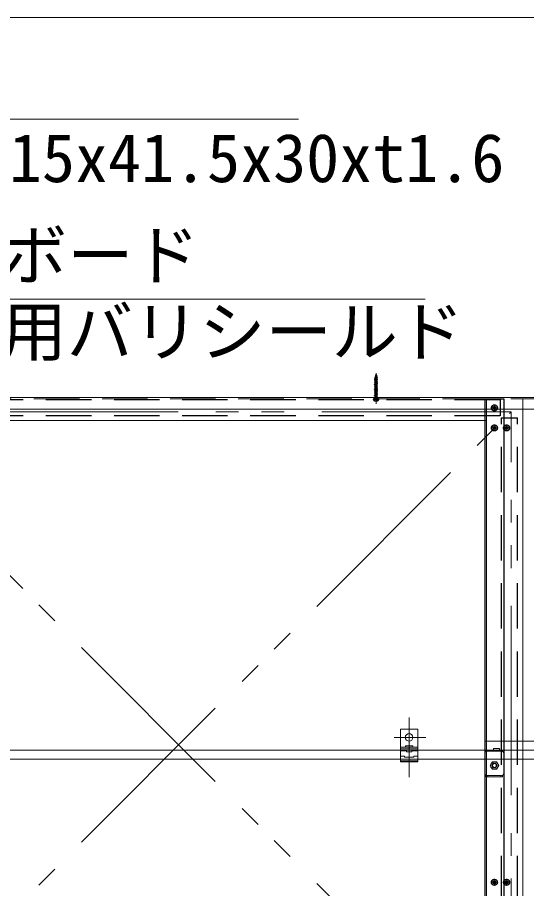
# Model space of a CAD drawing. Units: millimetres on the paper, with parts at other scales. Extents: x -195 to 195, y -135 to 132.
# Drawn here: x 33.25 to 46.7, y 7.91 to 30.91 of the extents above; entities that cross this region are included whole.
import ezdxf
from ezdxf.enums import TextEntityAlignment as Align

# ---------------------------------------------------------------- set-up
doc = ezdxf.new("R2010")
doc.units = ezdxf.units.MM
for name, pattern in [('CHAIN1', [8, 5, -1, 1, -1]), ('DASHED1', [1.8, 1.2, -0.6]), ('DOUBLE_CHAIN1', [8.8, 5, -1, 0.6, -0.6, 0.6, -1])]:
    doc.linetypes.add(name, pattern=pattern)
for name, color, linetype, lineweight in [('8-0_中心線', 4, 'CHAIN1', 9), ('8-1_吊り材', 7, 'Continuous', 18), ('8-2_野縁受け', 3, 'DASHED1', 18), ('8-3_野縁', 2, 'Continuous', 25), ('8-6_文字', 7, 'Continuous', 18), ('8-9_躯体他', 4, 'Continuous', 9), ('8-A_クリップ', 7, 'Continuous', 18), ('8-B_補強金具・金具・その他', 3, 'DASHED1', 18), ('8-C_ビス・アンカーボルト・強調図形', 2, 'DASHED1', 25), ('8-D_パネル', 4, 'DOUBLE_CHAIN1', 9), ('F-3_野縁', 3, 'Continuous', 18)]:
    doc.layers.add(name, color=color, linetype=linetype, lineweight=lineweight)
doc.styles.add('ＭＳ ゴシック', font='')
doc.styles.get('ＭＳ ゴシック').set_extended_font_data('MS Gothic')

msp = doc.modelspace()

# ---------------------------------------------------------------- linework, layer by layer
at = {"layer": '8-0_中心線'}
for p, q in [((42.722, 20.705), (42.722, 21.518)), ((43.597, 10.847), (43.597, 12.422)), ((43.197, 11.9), (44.035, 11.9))]:
    msp.add_line(p, q, dxfattribs=at)
at = {"layer": '8-1_吊り材'}
for p, q in [((43.827, 11.25), (43.827, 12.12)), ((43.827, 11.6), (43.367, 11.6)), ((43.367, 11.56), (43.827, 11.56)), ((43.367, 11.543), (43.527, 11.543)), ((43.527, 11.514), (43.667, 11.514)), ((43.667, 11.56), (43.667, 11.514)), ((43.667, 11.543), (43.827, 11.543)), ((43.367, 11.407), (43.477, 11.407)), ((43.367, 11.279), (43.827, 11.279)), ((43.477, 11.378), (43.477, 11.407)), ((43.477, 11.378), (43.717, 11.378)), ((43.717, 11.407), (43.717, 11.378)), ((43.717, 11.407), (43.827, 11.407)), ((43.367, 11.25), (43.827, 11.25))]:
    msp.add_line(p, q, dxfattribs=at)
at = {"layer": '8-1_吊り材', "linetype": 'DASHED1'}
for p, q in [((43.827, 11.64), (43.367, 11.64)), ((43.497, 11.68), (43.497, 11.64))]:
    msp.add_line(p, q, dxfattribs=at)
at = {"layer": '8-1_吊り材'}
for points in [[(43.367, 11.25), (43.367, 12.12), (43.827, 12.12)], [(43.667, 11.56), (43.527, 11.56), (43.527, 11.514)]]:
    msp.add_lwpolyline(points, dxfattribs=at)
at = {"layer": '8-1_吊り材', "linetype": 'DASHED1'}
msp.add_lwpolyline([(43.497, 11.68), (43.697, 11.68), (43.697, 11.64)], dxfattribs=at)
at = {"layer": '8-1_吊り材'}
msp.add_circle((43.597, 11.9), 0.1, dxfattribs=at)
at = {"layer": '8-2_野縁受け', "linetype": 'Continuous'}
for p, q in [((45.599, 11.8), (47.599, 11.8)), ((45.599, 11.8), (45.599, 11.56)), ((17.882, 11.56), (118.68, 11.56))]:
    msp.add_line(p, q, dxfattribs=at)
msp.add_lwpolyline([(17.882, 11.56), (17.882, 11.32), (118.68, 11.32)], dxfattribs=at)
at = {"layer": '8-3_野縁', "linetype": 'DASHED1'}
for p, q in [((45.999, 20.811), (18.002, 20.811)), ((45.999, 20.811), (45.999, 20.391)), ((45.999, 20.391), (18.002, 20.391)), ((46.039, 20.339), (46.459, 20.339)), ((46.039, -104.029), (46.039, 20.339)), ((46.459, -104.029), (46.459, 20.339))]:
    msp.add_line(p, q, dxfattribs=at)
at = {"layer": '8-3_野縁'}
for p, q in [((45.599, 20.839), (46.099, 20.839)), ((45.599, 20.839), (45.599, -104.029)), ((46.099, 20.839), (46.099, -104.029))]:
    msp.add_line(p, q, dxfattribs=at)
at = {"layer": '8-6_文字'}
for p, q in [((22.488, 28.221), (40.677, 28.221)), ((25.782, 23.474), (44.024, 23.474))]:
    msp.add_line(p, q, dxfattribs=at)
at = {"layer": '8-9_躯体他'}
msp.add_line((117.663, 20.871), (17.482, 20.871), dxfattribs=at)
at = {"layer": '8-A_クリップ'}
for p, q in [((45.634, 11.55), (45.989, 11.55)), ((45.634, 11.55), (45.634, 11.531)), ((45.659, 11.536), (46.039, 11.536)), ((45.68, 11.536), (45.68, 11.55)), ((45.829, 11.606), (45.829, 11.55)), ((45.829, 11.606), (45.989, 11.606)), ((45.829, 11.56), (45.989, 11.56)), ((45.989, 11.536), (45.989, 11.606)), ((45.599, 11.476), (45.599, 10.956)), ((46.099, 10.956), (46.099, 11.476)), ((45.791, 11.256), (45.89, 11.256)), ((45.791, 11.056), (45.89, 11.056)), ((45.808, 11.256), (45.907, 11.256)), ((45.659, 10.896), (46.039, 10.896)), ((45.68, 10.856), (45.68, 10.896)), ((45.68, 10.856), (46.018, 10.856)), ((46.018, 10.896), (46.018, 10.856))]:
    msp.add_line(p, q, dxfattribs=at)
at = {"layer": '8-A_クリップ', "linetype": 'DASHED1'}
for p in [(46.018, 10.856), (46.064, 10.902)]:
    msp.add_line(p, (46.064, 10.856), dxfattribs=at)
at = {"layer": '8-A_クリップ'}
for points in [[(45.791, 11.256), (45.734, 11.156), (45.791, 11.056)], [(45.808, 11.056), (45.907, 11.056), (45.907, 11.056)], [(45.907, 11.056), (45.964, 11.156), (45.907, 11.256)]]:
    msp.add_lwpolyline(points, dxfattribs=at)
at = {"layer": '8-A_クリップ', "linetype": 'DASHED1'}
msp.add_lwpolyline([(45.634, 10.902), (45.634, 10.856), (45.68, 10.856)], dxfattribs=at)
at = {"layer": '8-A_クリップ'}
for radius in [0.1, 0.065, 0.06, 0.05]:
    msp.add_circle((45.849, 11.156), radius, dxfattribs=at)
for centre, start, end in [((45.659, 11.476), 90, 180), ((46.039, 11.476), 0, 90), ((45.659, 10.956), 180, 270), ((46.039, 10.956), 270, 0)]:
    msp.add_arc(centre, 0.06, start, end, dxfattribs=at)
at = {"layer": '8-B_補強金具・金具・その他', "linetype": 'Continuous'}
for p, q in [((17.482, 20.871), (117.663, 20.871)), ((17.482, 20.871), (117.663, 20.871)), ((45.639, 20.839), (45.639, -104.029)), ((46.599, 20.839), (46.599, -104.029)), ((17.482, 20.571), (117.663, 20.571)), ((45.639, 20.271), (17.482, 20.271))]:
    msp.add_line(p, q, dxfattribs=at)
at = {"layer": '8-B_補強金具・金具・その他'}
msp.add_line((17.482, 20.839), (117.667, 20.839), dxfattribs=at)
at = {"layer": '8-B_補強金具・金具・その他', "linetype": 'Continuous'}
for centre in [(45.849, 20.601), (45.849, 20.072), (46.173, 20.072), (45.849, 8.072), (46.173, 8.072)]:
    msp.add_circle(centre, 0.045, dxfattribs=at)
at = {"layer": '8-C_ビス・アンカーボルト・強調図形'}
for p, q in [((42.695, 21.39), (42.695, 21.396)), ((42.695, 21.396), (42.697, 21.391)), ((42.722, 21.479), (42.749, 21.396)), ((42.749, 21.387), (42.749, 21.396)), ((42.679, 21.328), (42.702, 21.335)), ((42.679, 21.325), (42.702, 21.332)), ((42.679, 21.325), (42.679, 21.328)), ((42.679, 21.325), (42.695, 21.321)), ((42.679, 21.272), (42.705, 21.28)), ((42.679, 21.269), (42.706, 21.277)), ((42.679, 21.269), (42.679, 21.272)), ((42.679, 21.269), (42.695, 21.264)), ((42.679, 21.215), (42.709, 21.225)), ((42.679, 21.212), (42.709, 21.222)), ((42.679, 21.212), (42.679, 21.215)), ((42.679, 21.212), (42.695, 21.208)), ((42.679, 21.159), (42.712, 21.17)), ((42.679, 21.156), (42.712, 21.167)), ((42.686, 21.38), (42.69, 21.387)), ((42.686, 21.38), (42.7, 21.385)), ((42.686, 21.38), (42.695, 21.377)), ((42.704, 21.362), (42.689, 21.356)), ((42.689, 21.354), (42.705, 21.36)), ((42.689, 21.354), (42.695, 21.35)), ((42.689, 21.299), (42.708, 21.307)), ((42.689, 21.297), (42.708, 21.305)), ((42.689, 21.297), (42.695, 21.294)), ((42.689, 21.243), (42.711, 21.252)), ((42.689, 21.241), (42.711, 21.25)), ((42.689, 21.241), (42.695, 21.237)), ((42.689, 21.187), (42.714, 21.197)), ((42.689, 21.185), (42.714, 21.195)), ((42.689, 21.185), (42.695, 21.181)), ((42.69, 21.387), (42.699, 21.391)), ((42.695, 21.377), (42.699, 21.379)), ((42.695, 21.359), (42.695, 21.377)), ((42.695, 21.359), (42.726, 21.375)), ((42.695, 21.35), (42.733, 21.37)), ((42.695, 21.333), (42.695, 21.35)), ((42.695, 21.321), (42.744, 21.346)), ((42.695, 21.303), (42.749, 21.331)), ((42.695, 21.294), (42.749, 21.322)), ((42.695, 21.303), (42.695, 21.321)), ((42.695, 21.277), (42.695, 21.294)), ((42.695, 21.264), (42.744, 21.29)), ((42.695, 21.246), (42.749, 21.275)), ((42.695, 21.237), (42.749, 21.266)), ((42.695, 21.246), (42.695, 21.264)), ((42.695, 21.22), (42.695, 21.237)), ((42.695, 21.208), (42.744, 21.234)), ((42.695, 21.19), (42.749, 21.218)), ((42.695, 21.181), (42.749, 21.209)), ((42.695, 21.19), (42.695, 21.208)), ((42.695, 21.164), (42.695, 21.181)), ((42.695, 21.152), (42.744, 21.177)), ((42.7, 21.335), (42.749, 21.36)), ((42.7, 21.278), (42.749, 21.304)), ((42.7, 21.222), (42.749, 21.248)), ((42.7, 21.166), (42.749, 21.191)), ((42.702, 21.335), (42.702, 21.332)), ((42.704, 21.362), (42.705, 21.36)), ((42.705, 21.28), (42.706, 21.277)), ((42.708, 21.366), (42.709, 21.357)), ((42.708, 21.307), (42.708, 21.305)), ((42.709, 21.225), (42.709, 21.222)), ((42.71, 21.34), (42.71, 21.329)), ((42.711, 21.311), (42.712, 21.303)), ((42.711, 21.252), (42.711, 21.25)), ((42.723, 21.37), (42.712, 21.365)), ((42.712, 21.365), (42.712, 21.364)), ((42.712, 21.17), (42.712, 21.167)), ((42.713, 21.285), (42.714, 21.274)), ((42.714, 21.197), (42.714, 21.195)), ((42.715, 21.257), (42.715, 21.248)), ((42.716, 21.31), (42.755, 21.328)), ((42.716, 21.309), (42.755, 21.326)), ((42.716, 21.31), (42.716, 21.309)), ((42.716, 21.23), (42.717, 21.219)), ((42.718, 21.341), (42.765, 21.356)), ((42.718, 21.338), (42.765, 21.353)), ((42.718, 21.341), (42.718, 21.338)), ((42.718, 21.202), (42.719, 21.193)), ((42.719, 21.391), (42.725, 21.394)), ((42.719, 21.256), (42.755, 21.271)), ((42.719, 21.254), (42.755, 21.269)), ((42.719, 21.256), (42.719, 21.254)), ((42.72, 21.39), (42.724, 21.392)), ((42.72, 21.176), (42.72, 21.165)), ((42.721, 21.285), (42.765, 21.3)), ((42.721, 21.282), (42.765, 21.297)), ((42.721, 21.285), (42.721, 21.282)), ((42.722, 21.201), (42.755, 21.215)), ((42.722, 21.199), (42.755, 21.213)), ((42.722, 21.201), (42.722, 21.199)), ((42.723, 21.37), (42.729, 21.373)), ((42.724, 21.23), (42.765, 21.243)), ((42.724, 21.23), (42.725, 21.227)), ((42.725, 21.227), (42.765, 21.24)), ((42.728, 21.175), (42.765, 21.187)), ((42.728, 21.172), (42.765, 21.184)), ((42.728, 21.175), (42.728, 21.172)), ((42.744, 21.382), (42.752, 21.386)), ((42.744, 21.377), (42.753, 21.38)), ((42.746, 21.377), (42.749, 21.378)), ((42.747, 21.386), (42.749, 21.387)), ((42.752, 21.386), (42.749, 21.387)), ((42.753, 21.38), (42.749, 21.378)), ((42.749, 21.36), (42.749, 21.378)), ((42.765, 21.356), (42.749, 21.36)), ((42.749, 21.331), (42.749, 21.348)), ((42.755, 21.328), (42.749, 21.331)), ((42.755, 21.326), (42.749, 21.322)), ((42.749, 21.304), (42.749, 21.322)), ((42.765, 21.3), (42.749, 21.304)), ((42.749, 21.275), (42.749, 21.292)), ((42.755, 21.271), (42.749, 21.275)), ((42.755, 21.269), (42.749, 21.266)), ((42.749, 21.248), (42.749, 21.266)), ((42.765, 21.243), (42.749, 21.248)), ((42.749, 21.218), (42.749, 21.235)), ((42.755, 21.215), (42.749, 21.218)), ((42.755, 21.213), (42.749, 21.209)), ((42.749, 21.191), (42.749, 21.209)), ((42.765, 21.187), (42.749, 21.191)), ((42.749, 21.162), (42.749, 21.179)), ((42.753, 21.38), (42.752, 21.386)), ((42.755, 21.326), (42.755, 21.328)), ((42.755, 21.269), (42.755, 21.271)), ((42.755, 21.213), (42.755, 21.215)), ((42.765, 21.353), (42.765, 21.356)), ((42.765, 21.297), (42.765, 21.3)), ((42.765, 21.24), (42.765, 21.243)), ((42.765, 21.184), (42.765, 21.187)), ((42.679, 21.156), (42.679, 21.159)), ((42.679, 21.156), (42.695, 21.152)), ((42.679, 21.102), (42.715, 21.114)), ((42.679, 21.099), (42.716, 21.111)), ((42.679, 21.099), (42.679, 21.102)), ((42.679, 21.099), (42.695, 21.095)), ((42.679, 21.046), (42.719, 21.059)), ((42.679, 21.043), (42.719, 21.056)), ((42.679, 21.043), (42.679, 21.046)), ((42.679, 21.043), (42.695, 21.039)), ((42.679, 20.99), (42.722, 21.004)), ((42.679, 20.987), (42.722, 21.001)), ((42.679, 20.987), (42.679, 20.99)), ((42.679, 20.987), (42.695, 20.982)), ((42.679, 20.933), (42.725, 20.948)), ((42.679, 20.93), (42.726, 20.945)), ((42.689, 21.13), (42.718, 21.142)), ((42.689, 21.128), (42.718, 21.14)), ((42.689, 21.128), (42.695, 21.125)), ((42.689, 21.074), (42.721, 21.087)), ((42.689, 21.072), (42.721, 21.085)), ((42.689, 21.072), (42.695, 21.068)), ((42.689, 21.017), (42.724, 21.032)), ((42.689, 21.015), (42.724, 21.03)), ((42.689, 21.015), (42.695, 21.012)), ((42.689, 20.961), (42.728, 20.977)), ((42.689, 20.959), (42.728, 20.975)), ((42.689, 20.959), (42.695, 20.955)), ((42.695, 21.134), (42.749, 21.162)), ((42.695, 21.125), (42.749, 21.153)), ((42.695, 21.134), (42.695, 21.152)), ((42.695, 21.108), (42.695, 21.125)), ((42.695, 21.095), (42.744, 21.121)), ((42.695, 21.077), (42.749, 21.105)), ((42.695, 21.068), (42.749, 21.096)), ((42.695, 21.077), (42.695, 21.095)), ((42.695, 21.051), (42.695, 21.068)), ((42.695, 21.039), (42.744, 21.064)), ((42.695, 21.021), (42.749, 21.049)), ((42.695, 21.012), (42.749, 21.04)), ((42.695, 21.021), (42.695, 21.039)), ((42.695, 20.995), (42.695, 21.012)), ((42.695, 20.982), (42.744, 21.008)), ((42.695, 20.964), (42.749, 20.993)), ((42.695, 20.955), (42.749, 20.984)), ((42.695, 20.964), (42.695, 20.982)), ((42.695, 20.938), (42.695, 20.955)), ((42.695, 20.926), (42.744, 20.952)), ((42.695, 20.908), (42.749, 20.936)), ((42.7, 21.109), (42.749, 21.135)), ((42.7, 21.053), (42.749, 21.078)), ((42.7, 20.996), (42.749, 21.022)), ((42.7, 20.94), (42.749, 20.966)), ((42.715, 21.114), (42.716, 21.111)), ((42.718, 21.142), (42.718, 21.14)), ((42.719, 21.059), (42.719, 21.056)), ((42.721, 21.147), (42.722, 21.139)), ((42.721, 21.087), (42.721, 21.085)), ((42.722, 21.004), (42.722, 21.001)), ((42.723, 21.121), (42.724, 21.11)), ((42.724, 21.032), (42.724, 21.03)), ((42.725, 21.092), (42.725, 21.084)), ((42.725, 20.948), (42.726, 20.945)), ((42.726, 21.146), (42.755, 21.158)), ((42.726, 21.144), (42.755, 21.156)), ((42.726, 21.146), (42.726, 21.144)), ((42.726, 21.066), (42.727, 21.055)), ((42.728, 21.038), (42.729, 21.029)), ((42.728, 20.977), (42.728, 20.975)), ((42.729, 21.091), (42.755, 21.102)), ((42.729, 21.089), (42.755, 21.1)), ((42.729, 21.091), (42.729, 21.089)), ((42.73, 21.012), (42.73, 21.001)), ((42.731, 21.119), (42.765, 21.131)), ((42.731, 21.116), (42.765, 21.128)), ((42.731, 21.119), (42.731, 21.116)), ((42.731, 20.983), (42.732, 20.974)), ((42.732, 21.036), (42.755, 21.046)), ((42.732, 21.034), (42.755, 21.044)), ((42.732, 21.036), (42.732, 21.034)), ((42.733, 20.957), (42.734, 20.946)), ((42.734, 21.064), (42.765, 21.074)), ((42.734, 21.064), (42.735, 21.061)), ((42.735, 21.061), (42.765, 21.071)), ((42.735, 20.981), (42.755, 20.989)), ((42.735, 20.981), (42.736, 20.979)), ((42.736, 20.979), (42.755, 20.987)), ((42.738, 21.009), (42.765, 21.018)), ((42.738, 21.006), (42.765, 21.015)), ((42.738, 21.009), (42.738, 21.006)), ((42.741, 20.953), (42.765, 20.961)), ((42.741, 20.951), (42.765, 20.958)), ((42.741, 20.953), (42.741, 20.951)), ((42.755, 21.158), (42.749, 21.162)), ((42.755, 21.156), (42.749, 21.153)), ((42.749, 21.135), (42.749, 21.153)), ((42.765, 21.131), (42.749, 21.135)), ((42.749, 21.105), (42.749, 21.122)), ((42.755, 21.102), (42.749, 21.105)), ((42.755, 21.1), (42.749, 21.096)), ((42.749, 21.078), (42.749, 21.096)), ((42.765, 21.074), (42.749, 21.078)), ((42.749, 21.049), (42.749, 21.066)), ((42.755, 21.046), (42.749, 21.049)), ((42.755, 21.044), (42.749, 21.04)), ((42.749, 21.022), (42.749, 21.04)), ((42.765, 21.018), (42.749, 21.022)), ((42.749, 20.993), (42.749, 21.01)), ((42.755, 20.989), (42.749, 20.993)), ((42.755, 20.987), (42.749, 20.984)), ((42.749, 20.966), (42.749, 20.984)), ((42.765, 20.961), (42.749, 20.966)), ((42.749, 20.936), (42.749, 20.953)), ((42.755, 20.933), (42.749, 20.936)), ((42.755, 21.156), (42.755, 21.158)), ((42.755, 21.1), (42.755, 21.102)), ((42.755, 21.044), (42.755, 21.046)), ((42.755, 20.987), (42.755, 20.989)), ((42.765, 21.128), (42.765, 21.131)), ((42.765, 21.071), (42.765, 21.074)), ((42.765, 21.015), (42.765, 21.018)), ((42.765, 20.958), (42.765, 20.961)), ((42.652, 20.819), (42.652, 20.829)), ((42.782, 20.839), (42.662, 20.839)), ((42.782, 20.839), (42.662, 20.839)), ((42.679, 20.93), (42.679, 20.933)), ((42.679, 20.93), (42.695, 20.926)), ((42.681, 20.791), (42.704, 20.837)), ((42.692, 20.849), (42.682, 20.839)), ((42.69, 20.905), (42.731, 20.922)), ((42.69, 20.902), (42.731, 20.92)), ((42.69, 20.902), (42.695, 20.899)), ((42.691, 20.881), (42.729, 20.893)), ((42.692, 20.879), (42.691, 20.881)), ((42.753, 20.879), (42.692, 20.879)), ((42.692, 20.849), (42.692, 20.879)), ((42.692, 20.849), (42.753, 20.849)), ((42.694, 20.882), (42.695, 20.899)), ((42.695, 20.899), (42.749, 20.927)), ((42.695, 20.908), (42.695, 20.926)), ((42.699, 20.883), (42.749, 20.909)), ((42.704, 20.837), (42.722, 20.846)), ((42.715, 20.879), (42.763, 20.901)), ((42.741, 20.837), (42.722, 20.846)), ((42.731, 20.922), (42.731, 20.92)), ((42.735, 20.928), (42.735, 20.92)), ((42.736, 20.903), (42.737, 20.889)), ((42.739, 20.926), (42.755, 20.933)), ((42.739, 20.924), (42.755, 20.931)), ((42.739, 20.926), (42.739, 20.924)), ((42.763, 20.791), (42.741, 20.837)), ((42.744, 20.898), (42.765, 20.905)), ((42.755, 20.931), (42.749, 20.927)), ((42.749, 20.909), (42.749, 20.927)), ((42.765, 20.905), (42.749, 20.909)), ((42.751, 20.879), (42.75, 20.895)), ((42.753, 20.849), (42.753, 20.879)), ((42.753, 20.849), (42.763, 20.839)), ((42.755, 20.931), (42.755, 20.933)), ((42.763, 20.901), (42.765, 20.905))]:
    msp.add_line(p, q, dxfattribs=at)
for points in [[(42.695, 21.396), (42.722, 21.479), (42.722, 21.396)], [(42.722, 21.396), (42.719, 21.391), (42.72, 21.39), (42.719, 21.375)], [(42.722, 21.396), (42.725, 21.394), (42.724, 21.392), (42.726, 21.375), (42.729, 21.373), (42.729, 21.372)], [(42.749, 21.396), (42.747, 21.386), (42.744, 21.382), (42.744, 21.377), (42.746, 21.377), (42.745, 21.371)], [(42.689, 21.354), (42.689, 21.356), (42.695, 21.359)], [(42.689, 21.297), (42.689, 21.299), (42.695, 21.303)], [(42.689, 21.241), (42.689, 21.243), (42.695, 21.246)], [(42.689, 21.185), (42.689, 21.187), (42.695, 21.19)], [(42.699, 21.391), (42.7, 21.385), (42.699, 21.379), (42.699, 21.371)], [(42.718, 21.341), (42.71, 21.34), (42.702, 21.335)], [(42.702, 21.332), (42.71, 21.329), (42.718, 21.338)], [(42.712, 21.365), (42.708, 21.366), (42.704, 21.362)], [(42.705, 21.36), (42.709, 21.357), (42.712, 21.364)], [(42.721, 21.285), (42.713, 21.285), (42.705, 21.28)], [(42.706, 21.277), (42.714, 21.274), (42.721, 21.282)], [(42.716, 21.31), (42.711, 21.311), (42.708, 21.307)], [(42.708, 21.305), (42.712, 21.303), (42.716, 21.309)], [(42.724, 21.23), (42.716, 21.23), (42.709, 21.225)], [(42.709, 21.222), (42.717, 21.219), (42.725, 21.227)], [(42.719, 21.256), (42.715, 21.257), (42.711, 21.252)], [(42.711, 21.25), (42.715, 21.248), (42.719, 21.254)], [(42.712, 21.364), (42.724, 21.368), (42.73, 21.371)], [(42.728, 21.175), (42.72, 21.176), (42.712, 21.17)], [(42.712, 21.167), (42.72, 21.165), (42.728, 21.172)], [(42.722, 21.201), (42.718, 21.202), (42.714, 21.197)], [(42.714, 21.195), (42.719, 21.193), (42.722, 21.199)], [(42.689, 21.128), (42.689, 21.13), (42.695, 21.134)], [(42.689, 21.072), (42.689, 21.074), (42.695, 21.077)], [(42.689, 21.015), (42.689, 21.017), (42.695, 21.021)], [(42.689, 20.959), (42.689, 20.961), (42.695, 20.964)], [(42.731, 21.119), (42.723, 21.121), (42.715, 21.114)], [(42.716, 21.111), (42.724, 21.11), (42.731, 21.116)], [(42.726, 21.146), (42.721, 21.147), (42.718, 21.142)], [(42.718, 21.14), (42.722, 21.139), (42.726, 21.144)], [(42.734, 21.064), (42.726, 21.066), (42.719, 21.059)], [(42.719, 21.056), (42.727, 21.055), (42.735, 21.061)], [(42.729, 21.091), (42.725, 21.092), (42.721, 21.087)], [(42.721, 21.085), (42.725, 21.084), (42.729, 21.089)], [(42.738, 21.009), (42.73, 21.012), (42.722, 21.004)], [(42.722, 21.001), (42.73, 21.001), (42.738, 21.006)], [(42.732, 21.036), (42.728, 21.038), (42.724, 21.032)], [(42.724, 21.03), (42.729, 21.029), (42.732, 21.034)], [(42.741, 20.953), (42.733, 20.957), (42.725, 20.948)], [(42.726, 20.945), (42.734, 20.946), (42.741, 20.951)], [(42.735, 20.981), (42.731, 20.983), (42.728, 20.977)], [(42.728, 20.975), (42.732, 20.974), (42.736, 20.979)], [(42.792, 20.819), (42.792, 20.829), (42.652, 20.829)], [(42.69, 20.902), (42.69, 20.905), (42.695, 20.908)], [(42.739, 20.926), (42.735, 20.928), (42.731, 20.922)], [(42.731, 20.92), (42.735, 20.92), (42.739, 20.924)]]:
    msp.add_lwpolyline(points, dxfattribs=at)
msp.add_lwpolyline([(42.729, 20.893), (42.737, 20.889), (42.744, 20.898), (42.736, 20.903)], close=True, dxfattribs=at)
for centre in [(45.849, 20.601), (45.849, 20.072), (46.173, 20.072), (45.849, 8.072), (46.173, 8.072)]:
    msp.add_circle(centre, 0.08, dxfattribs=at)
at = {"layer": '8-C_ビス・アンカーボルト・強調図形', "linetype": 'Continuous'}
for centre, radius in [((45.849, 20.601), 0.041), ((45.849, 20.601), 0.034), ((45.849, 20.072), 0.041), ((45.849, 20.072), 0.034), ((46.173, 20.072), 0.041), ((46.173, 20.072), 0.034), ((45.849, 8.072), 0.041), ((45.849, 8.072), 0.034), ((46.173, 8.072), 0.041), ((46.173, 8.072), 0.034)]:
    msp.add_circle(centre, radius, dxfattribs=at)
at = {"layer": '8-C_ビス・アンカーボルト・強調図形'}
for centre, radius, start, end in [((42.707, 21.385), 0.0153, 239.3604, 319.861), ((42.738, 21.385), 0.0153, 234.7369, 300.6396), ((42.662, 20.829), 0.01, 90, 180), ((42.672, 20.819), 0.02, 180, 233.4704), ((42.722, 20.887), 0.104, 233.4704, 306.5296), ((42.782, 20.829), 0.01, 0, 90), ((42.772, 20.819), 0.02, 306.5296, 360)]:
    msp.add_arc(centre, radius, start, end, dxfattribs=at)
at = {"layer": '8-C_ビス・アンカーボルト・強調図形', "linetype": 'Continuous'}
for centre, radius, start, end in [((45.811, 20.546), 0.067, 56.3785, 85.7533), ((45.807, 20.637), 0.0547, 283.8714, 320.0602), ((45.891, 20.566), 0.0547, 103.8713, 140.0601), ((45.886, 20.657), 0.067, 236.3785, 265.7532), ((45.812, 20.128), 0.067, 274.2468, 303.6215), ((45.807, 20.037), 0.0547, 39.9399, 76.1287), ((45.886, 20.016), 0.067, 94.2467, 123.6215), ((45.891, 20.107), 0.0547, 219.9398, 256.1286), ((46.136, 20.016), 0.067, 56.3785, 85.7533), ((46.131, 20.107), 0.0547, 283.8714, 320.0602), ((46.215, 20.037), 0.0547, 103.8713, 140.0601), ((46.21, 20.128), 0.067, 236.3785, 265.7532), ((45.812, 8.128), 0.067, 274.2468, 303.6215), ((45.807, 8.037), 0.0547, 39.9399, 76.1287), ((45.886, 8.016), 0.067, 94.2467, 123.6215), ((45.891, 8.107), 0.0547, 219.9398, 256.1286), ((46.136, 8.016), 0.067, 56.3785, 85.7533), ((46.131, 8.107), 0.0547, 283.8714, 320.0602), ((46.215, 8.037), 0.0547, 103.8713, 140.0601), ((46.21, 8.128), 0.067, 236.3785, 265.7532)]:
    msp.add_arc(centre, radius, start, end, dxfattribs=at)
at = {"layer": '8-D_パネル'}
msp.add_line((28.726, 2.9), (46.292, 20.5), dxfattribs=at)
msp.add_lwpolyline([(46.292, -104.029), (46.292, 20.5), (28.726, 20.5), (46.292, 2.9)], dxfattribs=at)
at = {"layer": 'F-3_野縁'}
msp.add_lwpolyline([(2, 30.912), (191, 30.912), (191, -112.5)], dxfattribs=at)

# ---------------------------------------------------------------- texts
at = {"layer": '8-6_文字', "style": 'ＭＳ ゴシック'}
for s, p in [('折曲長物 コ-15x41.5x30xt1.6', (22.525, 26.177)), ('軽量不燃ボード', (25.809, 23.607)), ('Aqua天井用バリシールド', (25.809, 21.591))]:
    msp.add_text(s, height=1.283, dxfattribs=at).set_placement(p, align=Align.BOTTOM_LEFT)

doc.saveas('drawing.dxf')
